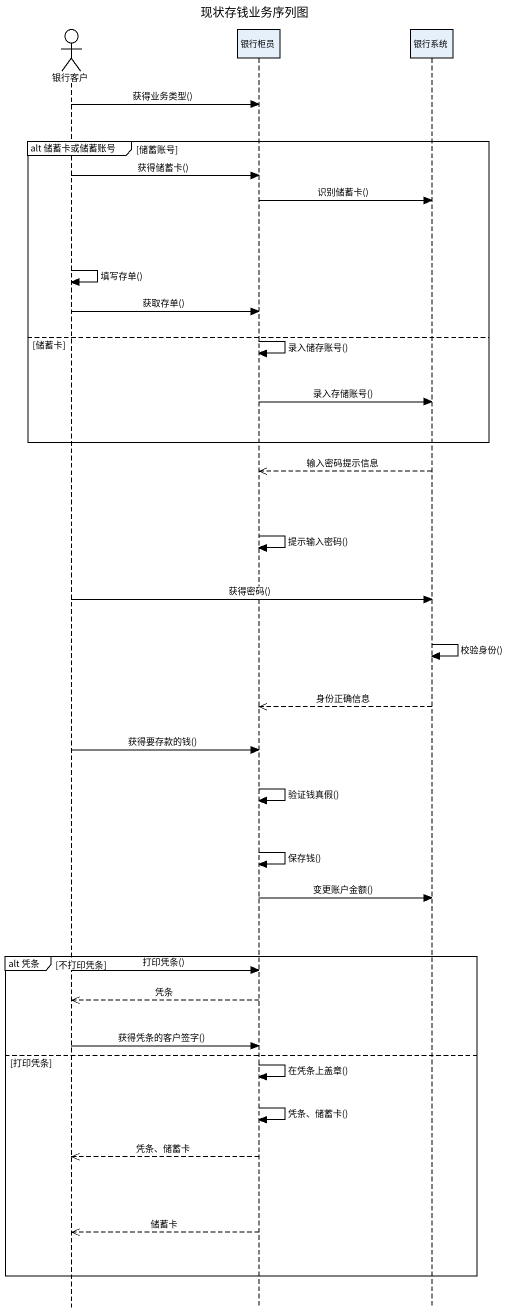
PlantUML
@startuml
title 现状存钱业务序列图
hide footbox
actor 银行客户
participant 银行柜员
participant 银行系统

银行客户 -> 银行柜员 : 获得业务类型()
group alt 储蓄卡或储蓄账号 [储蓄账号]
  银行客户 -> 银行柜员 : 获得储蓄卡()
  银行柜员 -> 银行系统 : 识别储蓄卡()
  银行客户 -> 银行客户 : 填写存单()
  银行客户 -> 银行柜员 : 获取存单()
else 储蓄卡
  银行柜员 -> 银行柜员 : 录入储存账号()
  银行柜员 -> 银行系统 : 录入存储账号()
end
银行系统 -->> 银行柜员 : 输入密码提示信息
银行柜员 -> 银行柜员 : 提示输入密码()
银行客户 -> 银行系统 : 获得密码()
银行系统 -> 银行系统 : 校验身份()
银行系统 -->> 银行柜员 : 身份正确信息
银行客户 -> 银行柜员 : 获得要存款的钱()
银行柜员 -> 银行柜员 : 验证钱真假()
银行柜员 -> 银行柜员 : 保存钱()
银行柜员 -> 银行系统 : 变更账户金额()
group alt 凭条 [不打印凭条]
  银行客户 -> 银行柜员 : 打印凭条()
  银行柜员 -->> 银行客户 : 凭条
  银行客户 -> 银行柜员 : 获得凭条的客户签字()
else 打印凭条
  银行柜员 -> 银行柜员 : 在凭条上盖章()
  银行柜员 -> 银行柜员 : 凭条、储蓄卡()
  银行柜员 -->> 银行客户 : 凭条、储蓄卡
  银行柜员 -->> 银行客户 : 储蓄卡
end
@enduml
